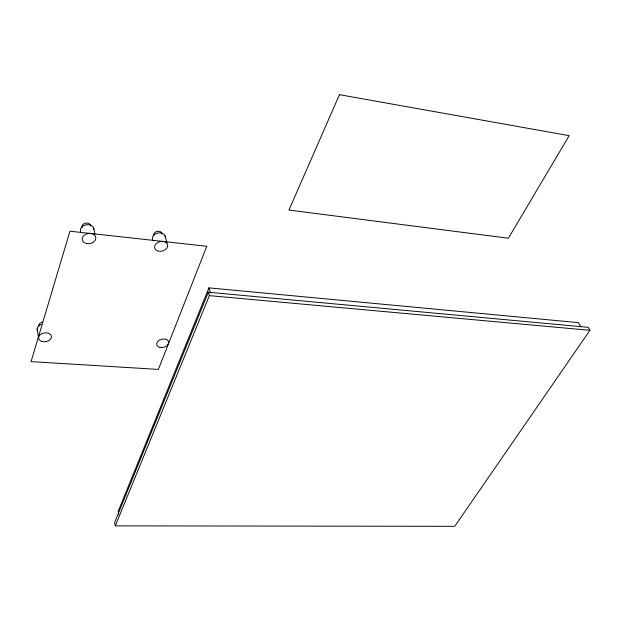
<?xml version="1.0" encoding="UTF-8"?>
<svg xmlns="http://www.w3.org/2000/svg" width="621" height="621" viewBox="0 0 621 621"><rect width="100%" height="100%" fill="white"/><g stroke="black" fill="none" stroke-linecap="round" stroke-linejoin="round"><path stroke-width="0.93" d="M580.79 326.755L578.392 322.633L208.959 287.872L118.137 511.518L118.689 514.32M208.33 292.235L114.652 522.478L115.304 525.863L454.743 526.321L589.95 330.31L588.196 327.321L208.33 292.235L209.362 295.643L115.304 525.863M209.362 295.643L589.95 330.31M90.2 233.418L69.956 231.191L31.05 361.624L158.371 369.41L206.793 246.273L163.323 241.476M91.062 233.519L162.508 241.39M208.959 287.872L210.496 292.933M165.062 235.933L166.987 242.772M93.631 227.923L94.997 234.032M37.12 329.068L38.564 337.956M153.092 240.816A6.583 4.89 -13.7 0 1 157.175 233.154A6.583 4.89 -13.7 0 1 165.256 237.199M82.236 227.573A4.331 3.26 -9.2 0 1 85.706 223.164A4.331 3.26 -9.2 0 1 90.674 225.99M153.829 235.607A4.176 3.113 -13.6 0 1 157.354 231.322A4.176 3.113 -13.6 0 1 161.957 234.032M39.061 326.041A4.106 2.841 -8.2 0 1 42.826 322.066M80.614 231.726A6.823 5.115 -9.3 0 1 86.078 224.794A6.823 5.115 -9.3 0 1 93.895 229.234M37.4 330.201A6.466 4.456 -8.3 0 1 41.677 324.271M339.47 94.679L288.951 210.053L508.374 238.231L569.178 135.665L339.47 94.679M162.927 241.39L161.235 241.383A6.629 4.89 -13.8 0 0 154.932 248.625A6.629 4.89 -13.8 0 0 165.225 249.758A6.629 4.89 -13.8 0 0 164.495 241.74L162.927 241.39M90.658 233.426L88.881 233.403A6.87 5.115 -9.5 0 0 82.64 240.863A6.87 5.115 -9.5 0 0 93.499 242.097A6.87 5.115 -9.5 0 0 92.327 233.799L90.658 233.426M159.931 347.403A6.132 4.168 -13.9 0 0 168.71 342.28A6.132 4.168 -13.9 0 0 159.387 340.153A6.132 4.168 -13.9 0 0 159.931 347.403M41.956 341.472A6.513 4.456 -8.5 0 0 51.496 336.652A6.513 4.456 -8.5 0 0 41.63 333.741A6.513 4.456 -8.5 0 0 41.956 341.472"/></g></svg>
